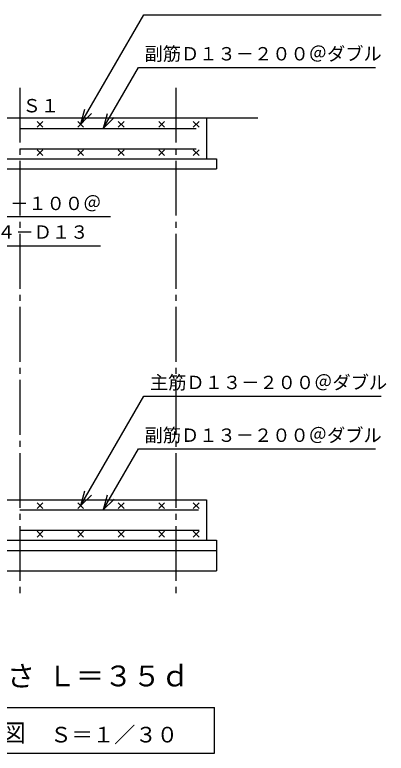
# Model space of a CAD drawing. Units: millimetres, scale not verified. Extents: x -8910 to 8910, y -6308 to 6308.
# Drawn here: x 344 to 2176, y -1074 to 2566 of the extents above; entities that cross this region are included whole.
import ezdxf
from ezdxf.enums import TextEntityAlignment as Align

# ---------------------------------------------------------------- set-up
doc = ezdxf.new("R2010")
doc.units = ezdxf.units.MM
doc.header["$LTSCALE"] = 30
doc.linetypes.add('CHAIN2', pattern=[12, 9, -1, 1, -1])
for name, color, linetype, lineweight in [('0-5_製作', 5, 'Continuous', 25), ('0-6_08', 2, 'Continuous', 25), ('0-B_00クル-フ-0躯体', 5, 'Continuous', 25)]:
    doc.layers.add(name, color=color, linetype=linetype, lineweight=lineweight)
doc.styles.add('ＭＳ ゴシック', font='')
doc.styles.get('ＭＳ ゴシック').set_extended_font_data('MS Gothic')

msp = doc.modelspace()

# ---------------------------------------------------------------- linework, layer by layer
at = {"layer": '0-5_製作', "color": 2}
for p, q in [((669.06, 2025.96), (980.83, 2565.96)), ((980.83, 2565.96), (2150.83, 2565.96)), ((780.97, 2005.96), (954.17, 2305.96)), ((954.17, 2305.96), (2124.17, 2305.96)), ((1543.47, 2055.96), (-1665.95, 2055.96)), ((1289.06, 2055.96), (1289.06, 1855.96)), ((-300.95, 1855.96), (1339.05, 1855.96)), ((1339.05, 1855.96), (1339.05, 1805.96)), ((-300.95, 1805.96), (1339.05, 1805.96)), ((-262.38, 1571.21), (816.73, 1571.21)), ((669.05, 145.97), (980.83, 685.97)), ((980.83, 685.97), (2150.82, 685.97)), ((780.96, 125.97), (954.17, 425.97)), ((954.17, 425.97), (2124.17, 425.97)), ((-300.95, 175.96), (1289.06, 175.96)), ((1289.06, 175.96), (1289.06, -24.03)), ((-600.95, -24.03), (1339.05, -24.03)), ((1339.05, -24.03), (1339.05, -174.04)), ((-600.95, -174.04), (1339.05, -174.04))]:
    msp.add_line(p, q, dxfattribs=at)
at = {"layer": '0-5_製作', "color": 2, "linetype": 'CHAIN2'}
for p, q in [((369.06, 2205.96), (369.06, -290.05)), ((1139.06, 2205.96), (1139.06, -290.05))]:
    msp.add_line(p, q, dxfattribs=at)
at = {"layer": '0-5_製作', "color": 3}
for p, q in [((483.2, 2040.1), (454.91, 2011.82)), ((454.91, 2040.1), (483.2, 2011.82)), ((683.2, 2040.1), (654.91, 2011.82)), ((654.91, 2040.1), (683.2, 2011.82)), ((883.2, 2040.1), (854.91, 2011.82)), ((854.91, 2040.1), (883.2, 2011.82)), ((1083.2, 2040.1), (1054.91, 2011.82)), ((1054.91, 2040.1), (1083.2, 2011.82)), ((1253.2, 2040.1), (1224.91, 2011.82)), ((1224.91, 2040.1), (1253.2, 2011.82)), ((369.06, 2005.96), (1239.17, 2005.96)), ((369.06, 1905.96), (1239.06, 1905.96)), ((483.2, 1871.82), (454.91, 1900.11)), ((454.91, 1871.82), (483.2, 1900.11)), ((683.2, 1871.82), (654.91, 1900.11)), ((654.91, 1871.82), (683.2, 1900.11)), ((883.2, 1871.82), (854.91, 1900.11)), ((854.91, 1871.82), (883.2, 1900.11)), ((1083.2, 1871.82), (1054.91, 1900.11)), ((1054.91, 1871.82), (1083.2, 1900.11)), ((1253.2, 1871.82), (1224.91, 1900.11)), ((1224.91, 1871.82), (1253.2, 1900.11)), ((483.2, 160.11), (454.91, 131.82)), ((454.91, 160.11), (483.2, 131.82)), ((683.2, 160.11), (654.91, 131.82)), ((654.91, 160.11), (683.2, 131.82)), ((883.2, 160.11), (854.91, 131.82)), ((854.91, 160.11), (883.2, 131.82)), ((1083.2, 160.11), (1054.91, 131.82)), ((1054.91, 160.11), (1083.2, 131.82)), ((1253.2, 160.11), (1224.91, 131.82)), ((1224.91, 160.11), (1253.2, 131.82)), ((369.06, 125.97), (1250.39, 125.97)), ((369.06, 25.96), (1252.97, 25.96)), ((483.2, -8.18), (454.91, 20.11)), ((454.91, -8.18), (483.2, 20.11)), ((683.2, -8.18), (654.91, 20.11)), ((654.91, -8.18), (683.2, 20.11)), ((883.2, -8.18), (854.91, 20.11)), ((854.91, -8.18), (883.2, 20.11)), ((1083.2, -8.18), (1054.91, 20.11)), ((1054.91, -8.18), (1083.2, 20.11)), ((1253.2, -8.18), (1224.91, 20.11)), ((1224.91, -8.18), (1253.2, 20.11)), ((-590.95, -848.64), (1329.06, -848.64)), ((1329.06, -1073.64), (1329.06, -848.64)), ((-590.95, -1073.64), (1329.06, -1073.64))]:
    msp.add_line(p, q, dxfattribs=at)
at = {"layer": '0-5_製作', "color": 2}
for points in [[(688.47, 2098.4), (669.06, 2025.96), (722.09, 2078.99)], [(800.37, 2078.4), (780.97, 2005.96), (834, 2058.99)], [(-350.94, 1187.16), (-212.38, 1427.17), (767.62, 1427.17)], [(688.47, 218.41), (669.05, 145.97), (722.09, 199)], [(800.37, 198.41), (780.96, 125.97), (834, 179)]]:
    msp.add_lwpolyline(points, dxfattribs=at)
at = {"layer": '0-6_08'}
msp.add_line((-600.95, -74.04), (1339.05, -74.04), dxfattribs=at)

# ---------------------------------------------------------------- texts
at = {"layer": '0-5_製作', "color": 4, "style": 'ＭＳ ゴシック'}
for s, height, p in [('副筋Ｄ１３－２００＠ダブル', 65.98, (984.17, 2320.96)), ('Ｓ１', 65.98, (382.76, 2065.13)), ('帯筋\u3000Ｄ１０－１００＠', 65.98, (-218.91, 1583.31)), ('４－Ｄ１３', 65.98, (257.62, 1442.17)), ('主筋Ｄ１３－２００＠ダブル', 65.98, (1010.83, 700.96)), ('副筋Ｄ１３－２００＠ダブル', 65.98, (984.17, 440.97)), ('Ｂ-Ｂ断面配筋図', 87.98, (-500.94, -1043.64)), ('Ｓ＝１／３０', 76.98, (519.06, -1043.64))]:
    msp.add_text(s, height=height, dxfattribs=at).set_placement(p, align=Align.BOTTOM_LEFT)
at = {"layer": '0-B_00クル-フ-0躯体', "color": 4, "style": 'ＭＳ ゴシック'}
for s, p in [('定着長さ', (-115.4, -774.99)), ('Ｌ＝３５ｄ', (505.85, -774.99))]:
    msp.add_text(s, height=102.6, dxfattribs=at).set_placement(p, align=Align.BOTTOM_LEFT)

doc.saveas('drawing.dxf')
